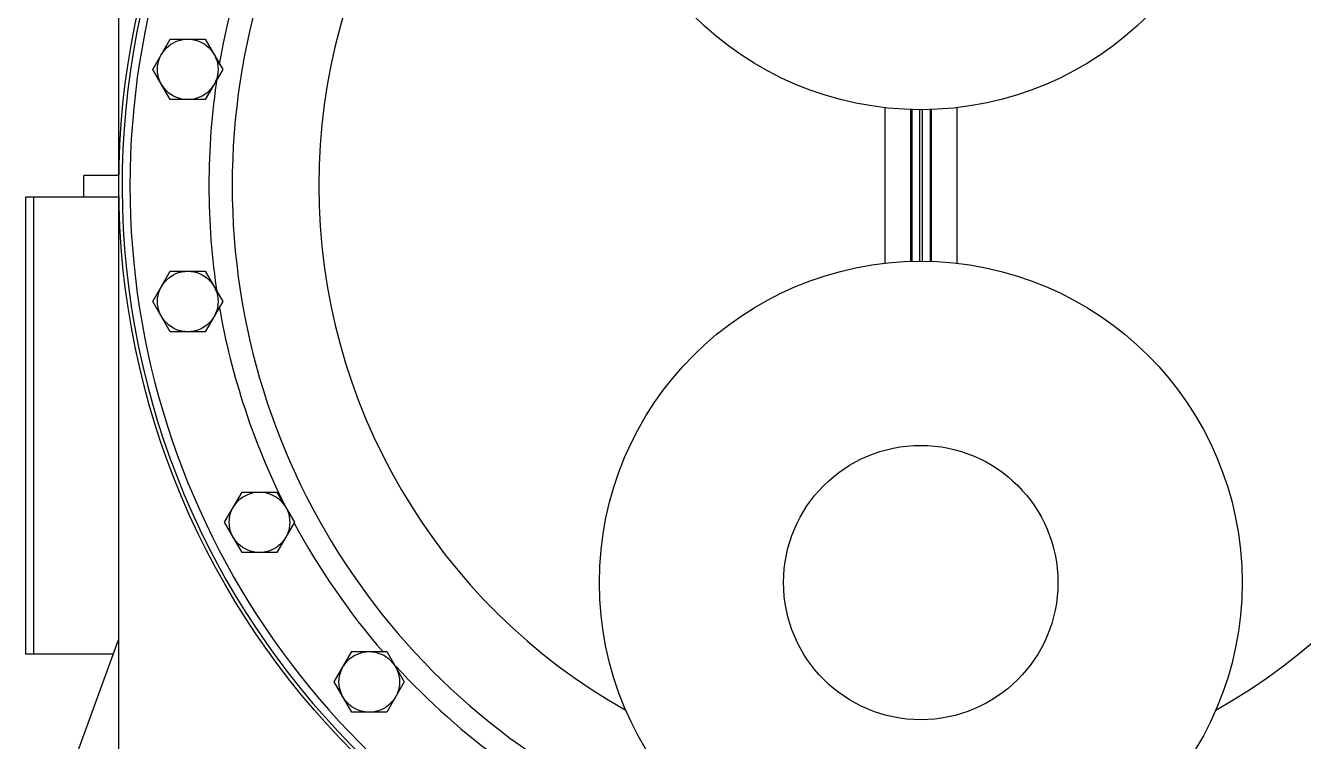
# Model space of a CAD drawing. Header units: millimetres. Extents: x 2513 to 2669, y 1505 to 1675.
# Drawn here: x 2530.8802 to 2531.3665, y 1506.018 to 1506.2905 of the extents above; entities that cross this region are included whole.
import ezdxf

# ---------------------------------------------------------------- set-up
doc = ezdxf.new("R2010")
doc.units = ezdxf.units.MM
doc.layers.add('02___PRT_ALL_AXES', color=7, linetype='Continuous')
doc.layers.add('AXES', color=7, linetype='Continuous')

msp = doc.modelspace()

# ---------------------------------------------------------------- linework, layer by layer
at = {"linetype": 'Continuous'}
for p, q in [((2531.21740812214, 1506.258581351513), (2531.217408122131, 1506.200606262257)), ((2531.220389916455, 1506.25847437761), (2531.220389914328, 1506.20071759795)), ((2531.221518329092, 1506.200759731282), (2531.22151833122, 1506.258516510945)), ((2531.224500122927, 1506.200634369291), (2531.224500122936, 1506.258627846627)), ((2530.902404231162, 1506.225188848513), (2530.90240423152, 1506.233392458491)), ((2530.915622296365, 1506.233392457914), (2530.90240423152, 1506.233392458491)), ((2530.880246254209, 1506.225188848513), (2530.880246254209, 1506.051196436984)), ((2530.915622296365, 1506.225188848513), (2530.880246254209, 1506.225188848513)), ((2530.883228981264, 1506.225188848513), (2530.883228981264, 1506.051196436984)), ((2530.890269116399, 1505.9870182083), (2530.915622296365, 1506.056675497768)), ((2530.913628081328, 1506.051196436984), (2530.880246254209, 1506.051196436984))]:
    msp.add_line(p, q, dxfattribs=at)
msp.add_circle((2531.220854698305, 1506.22961334209), 0.3051281898726006, dxfattribs=at)
for centre, radius, start, end in [((2531.220854698305, 1506.22961334209), 0.3038694635426145, 93.38384039805503, 86.61615960194497), ((2531.220854698305, 1506.22961334209), 0.3008908246750705, 109.8567403939882, 250.1432626819618), ((2531.220854698305, 1506.22961334209), 0.3008908246750705, 289.8567404013344, 70.14326268930122), ((2531.220854698305, 1506.22961334209), 0.2619979708688713, 111.4339559392233, 248.5660440607767), ((2531.220854698305, 1506.22961334209), 0.2619979708688713, 291.4339559392232, 68.5660440607767), ((2531.220854698305, 1506.22961334209), 0.2290659867502957, 119.3330404448685, 240.673574217561), ((2531.220854698305, 1506.22961334209), 0.2290659867502957, 299.3330404448685, 60.67357422628584), ((2531.220854698305, 1506.22961334209), 0.2708494320604199, 156.2514920340199, 170.2105002548082), ((2531.220854698305, 1506.22961334209), 0.2708494320604199, 171.2139734464742, 188.7886688211194), ((2505.693662360628, 1506.229613342462), 25.51368470078513, 359.9333182790746, 0.06654535752199744), ((2505.263566907232, 1506.229613342088), 25.95348855130718, 359.9359324141067, 0.06399584181449461), ((2557.177917879811, 1506.229613342096), 25.95306498738331, 179.9359148190887, 180.0640212299159), ((2556.747797684262, 1506.229613342551), 25.51323974655612, 179.9332599012731, 180.0666117042915), ((2531.220854698305, 1506.22961334209), 0.3053366140075333, 179.0161515816241, 179.2904524882755), ((2531.220854698305, 1506.22961334209), 0.2708494320604199, 189.7874228527856, 206.8693741739179), ((2531.220854698305, 1506.22961334209), 0.2708494320604199, 208.2775342331274, 220.9820928383292), ((2531.220854698305, 1506.22961334209), 0.2708494320604199, 222.5035084690732, 245.7189657691408), ((2531.220854698305, 1506.22961334209), 0.2708494320604199, 294.2611435886727, 317.4923071687363)]:
    msp.add_arc(centre, radius, start, end, dxfattribs=at)
at = {"layer": '02___PRT_ALL_AXES', "linetype": 'Continuous'}
for p, q in [((2530.928668258587, 1506.273784932881), (2530.935317254313, 1506.285301331299)), ((2530.935317254313, 1506.285301331299), (2530.948615245766, 1506.285301331299)), ((2530.948615245766, 1506.285301331299), (2530.955264241492, 1506.273784932881)), ((2530.935317254313, 1506.262268534464), (2530.928668258587, 1506.273784932881)), ((2530.955264241492, 1506.273784932881), (2530.948615245766, 1506.262268534464)), ((2530.948615245766, 1506.262268534464), (2530.935317254313, 1506.262268534464)), ((2530.928668258587, 1506.185441751298), (2530.935317254313, 1506.196958149716)), ((2530.935317254313, 1506.196958149716), (2530.948615245766, 1506.196958149716)), ((2530.948615245766, 1506.196958149716), (2530.955264241492, 1506.185441751298)), ((2530.935317254313, 1506.173925352881), (2530.928668258587, 1506.185441751298)), ((2530.955264241492, 1506.185441751298), (2530.948615245766, 1506.173925352881)), ((2530.948615245766, 1506.173925352881), (2530.935317254313, 1506.173925352881)), ((2530.955967803033, 1506.101422392784), (2530.96261679876, 1506.112938791201)), ((2530.96261679876, 1506.112938791201), (2530.975914790212, 1506.112938791201)), ((2530.975914790212, 1506.112938791201), (2530.982563785939, 1506.101422392784)), ((2530.96261679876, 1506.089905994367), (2530.955967803033, 1506.101422392784)), ((2530.982563785939, 1506.101422392784), (2530.975914790212, 1506.089905994367)), ((2530.975914790212, 1506.089905994367), (2530.96261679876, 1506.089905994367)), ((2530.997718746136, 1506.040674393614), (2531.004367741862, 1506.052190792031)), ((2531.004367741862, 1506.052190792031), (2531.017665733315, 1506.052190792031)), ((2531.017665733315, 1506.052190792031), (2531.024314729041, 1506.040674393614)), ((2531.004367741862, 1506.029157995197), (2530.997718746136, 1506.040674393614)), ((2531.024314729041, 1506.040674393614), (2531.017665733315, 1506.029157995197)), ((2531.017665733315, 1506.029157995197), (2531.004367741862, 1506.029157995197))]:
    msp.add_line(p, q, dxfattribs=at)
for centre in [(2530.94196625004, 1506.273784932881), (2530.94196625004, 1506.185441751298), (2530.969265794486, 1506.101422392784), (2531.011016737589, 1506.040674393614)]:
    msp.add_circle(centre, 0.01151639841724371, dxfattribs=at)
at = {"layer": 'AXES', "linetype": 'Continuous'}
msp.add_line((2530.915622296365, 1506.468433359912), (2530.915622296365, 1505.954208210698), dxfattribs=at)
for centre, radius in [((2531.220854698305, 1506.380738179533), 0.122291809246346), ((2531.220854698305, 1506.078488504647), 0.122291809246346), ((2531.220854698305, 1506.078488504647), 0.05219772345880624)]:
    msp.add_circle(centre, radius, dxfattribs=at)

doc.saveas('drawing.dxf')
